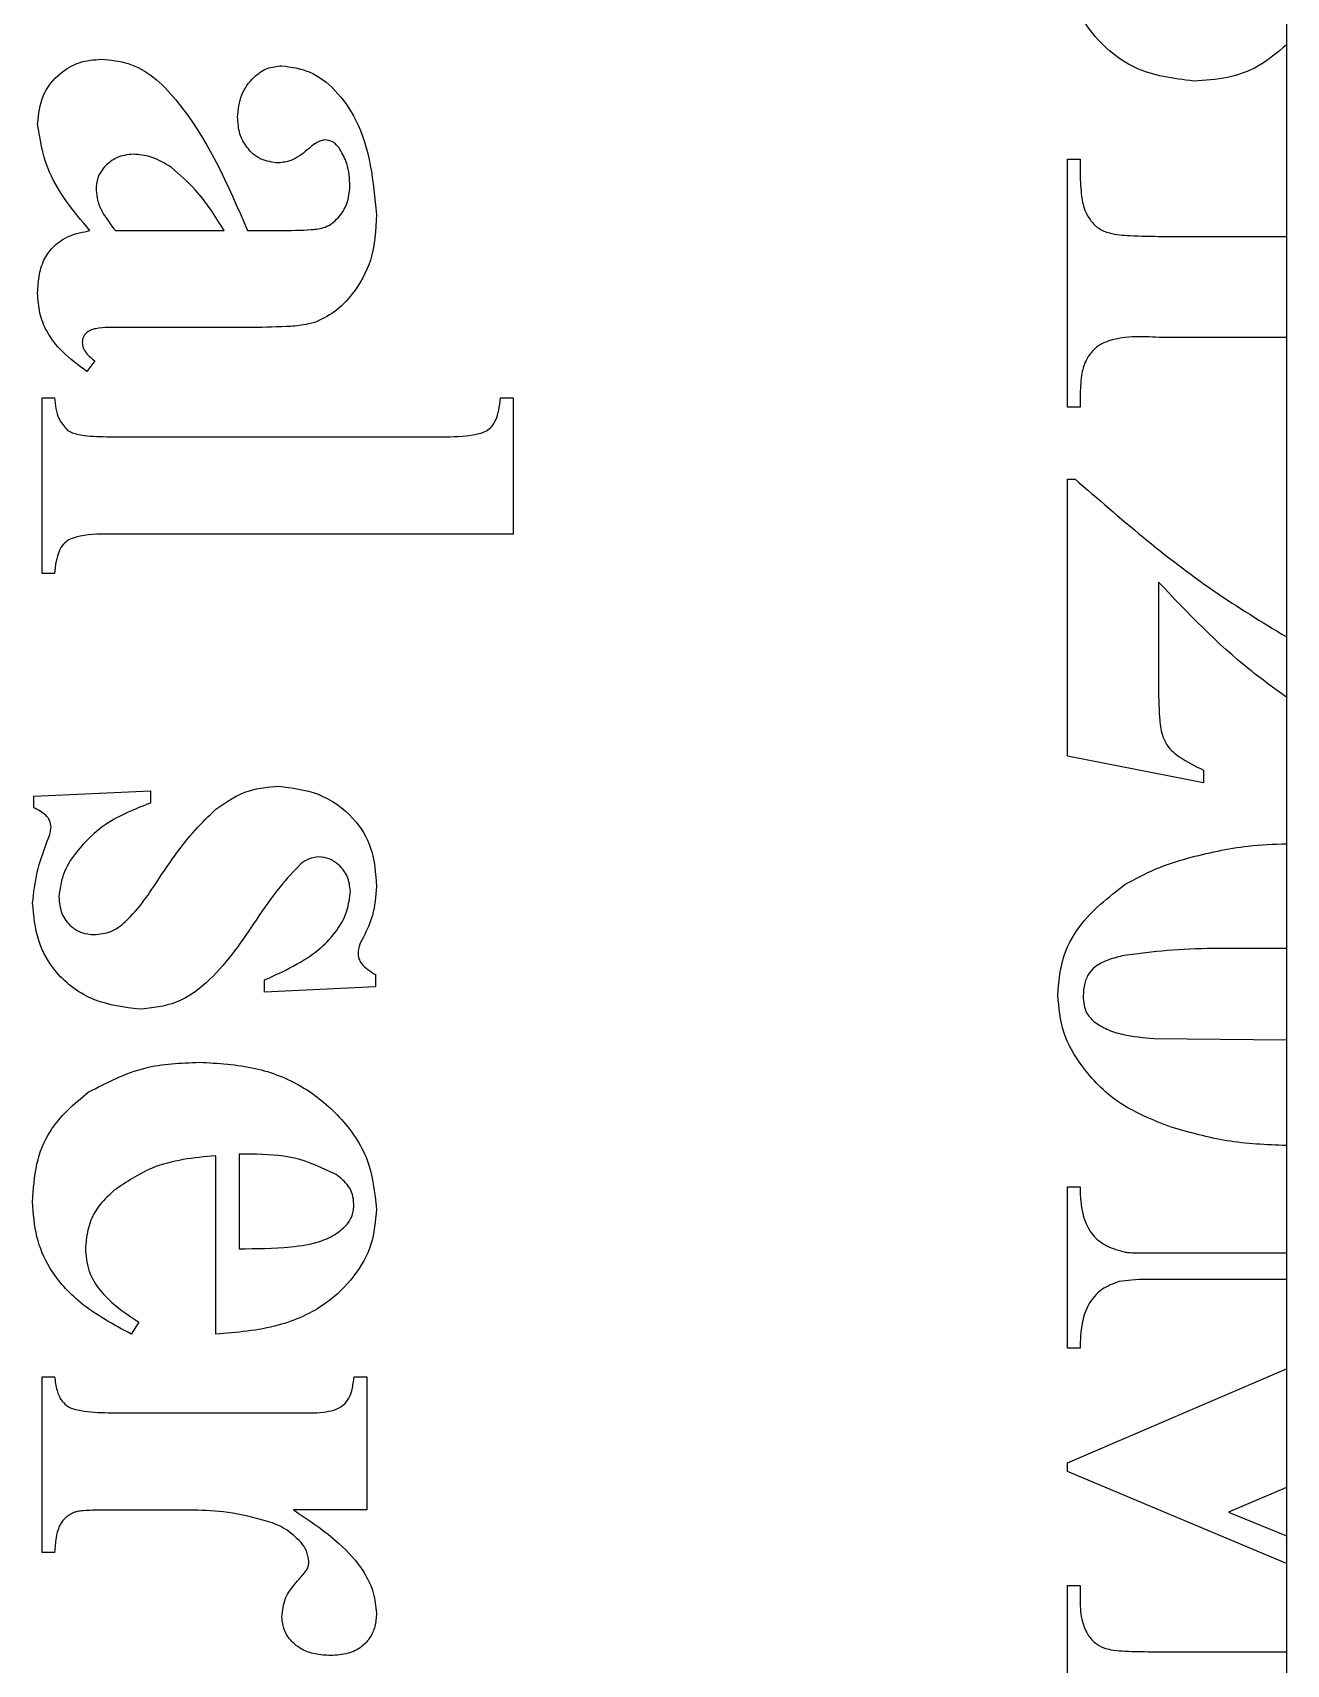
# Model space of a CAD drawing. Header units: inches. Extents: x 0.1 to 23.3, y 0.1 to 16.5.
# Drawn here: x 12.8539 to 12.9339, y 12.7459 to 12.85 of the extents above; entities that cross this region are included whole.
import ezdxf

# ---------------------------------------------------------------- set-up
doc = ezdxf.new("R2010")
doc.units = ezdxf.units.IN
doc.header["$MEASUREMENT"] = 0

msp = doc.modelspace()

# ---------------------------------------------------------------- linework, layer by layer
at = {"color": 7, "linetype": 'Continuous', "lineweight": 25}
for p, q in [((12.9338734016762, 13.8214341539636), (12.9338734016762, 11.95381604372738)), ((12.91991027359373, 12.84191777671271), (12.92071962786622, 12.84191777671271)), ((12.91991027359373, 12.82609857956854), (12.91991027359373, 12.84191777671271)), ((12.92071962786622, 12.84191777671271), (12.92071962786622, 12.84113294832727)), ((12.85920020009205, 12.8373559617223), (12.86614102612585, 12.8373559617223)), ((12.86763710523561, 12.8373559617223), (12.86969727974741, 12.8373559617223)), ((12.92599269358095, 12.83698807341662), (12.93387340167621, 12.83698807341662)), ((12.86761257934856, 12.8311754381869), (12.85959261428478, 12.8311754381869)), ((12.93387340167621, 12.83053776512373), (12.92599269358095, 12.83053776512373)), ((12.85790032807865, 12.82904168601397), (12.85738528445071, 12.82837948706375)), ((12.85454028155346, 12.82668720085763), (12.85532510993891, 12.82668720085763)), ((12.85454028155346, 12.81547887047796), (12.85454028155346, 12.82668720085763)), ((12.88375061302433, 12.82668720085763), (12.88455996729682, 12.82668720085763)), ((12.88455996729682, 12.82668720085763), (12.88455996729682, 12.81800503684362)), ((12.92071962786622, 12.82609857956854), (12.91991027359373, 12.82609857956854)), ((12.92071962786622, 12.82678530440581), (12.92071962786622, 12.82609857956854)), ((12.85883231178637, 12.82421008626606), (12.88026793706391, 12.82421008626606)), ((12.91991027359373, 12.82151223869108), (12.92040079133464, 12.82151223869108)), ((12.91991027359373, 12.80382907413147), (12.91991027359373, 12.82151223869108)), ((12.88455996729682, 12.81800503684362), (12.85883231178637, 12.81800503684362)), ((12.85532510993891, 12.81547887047796), (12.85454028155346, 12.81547887047796)), ((12.92572290882345, 12.81493930096296), (12.92572290882345, 12.80846446678302)), ((12.92859243760774, 12.80213678792535), (12.91991027359373, 12.80382907413147)), ((12.92859243760774, 12.80294614219784), (12.92859243760774, 12.80213678792535)), ((12.85400071203846, 12.80127838187877), (12.86143205581317, 12.8016217442974)), ((12.85400071203846, 12.80054260526741), (12.85400071203846, 12.80127838187877)), ((12.86143205581317, 12.8016217442974), (12.86143205581317, 12.80083691591195)), ((12.93387340167621, 12.79155461385471), (12.93209963945521, 12.79156613060886)), ((12.8687162442656, 12.7887701794857), (12.8687162442656, 12.78955500787115)), ((12.87577969973463, 12.78989837028978), (12.87577969973463, 12.78911354190433)), ((12.87577969973463, 12.78911354190433), (12.8687162442656, 12.7887701794857)), ((12.92545312406595, 12.78582707304027), (12.93387340167621, 12.7857402660546)), ((12.86560145661086, 12.76696666590249), (12.86560145661086, 12.77834667749148)), ((12.86788236410606, 12.77844478103966), (12.86709753572062, 12.77844478103966)), ((12.86709753572062, 12.77844478103966), (12.86709753572062, 12.77241141282653)), ((12.91991027359373, 12.77636008064081), (12.92071962786622, 12.77636008064081)), ((12.91991027359373, 12.76605920808182), (12.91991027359373, 12.77636008064081)), ((12.92071962786622, 12.77636008064081), (12.92071962786622, 12.77604124410922)), ((12.92587006414572, 12.77214162806903), (12.93387340167621, 12.77214162806903)), ((12.93387340167621, 12.77044934186291), (12.92594364180686, 12.77044934186291)), ((12.86069627920181, 12.76772696840089), (12.86020576146091, 12.76696666590249)), ((12.92071962786622, 12.76605920808182), (12.91991027359373, 12.76605920808182)), ((12.91991027359373, 12.75875049374234), (12.93387340167621, 12.76476169599445)), ((12.85454028155346, 12.76424429244047), (12.85532510993891, 12.76424429244047)), ((12.85454028155346, 12.7530359620608), (12.85454028155346, 12.76424429244047)), ((12.87443077594714, 12.76424429244047), (12.87524013021963, 12.76424429244047)), ((12.87524013021963, 12.76424429244047), (12.87524013021963, 12.75575833552282)), ((12.85942093307546, 12.76193885905822), (12.87084999643854, 12.76193885905822)), ((12.91991027359373, 12.75821092422734), (12.91991027359373, 12.75875049374234)), ((12.93387340167621, 12.75234290713892), (12.91991027359373, 12.75821092422734)), ((12.93387340167621, 12.7571866495238), (12.93018662026568, 12.75561118020055)), ((12.86417895516223, 12.75573380963577), (12.85817011283615, 12.75573380963577)), ((12.87524013021963, 12.75575833552282), (12.870555685794, 12.75575833552282)), ((12.93018662026568, 12.75561118020055), (12.93387340167621, 12.7540906691095)), ((12.85532510993891, 12.7530359620608), (12.85454028155346, 12.7530359620608)), ((12.91991027359373, 12.75092673577491), (12.92071962786622, 12.75092673577491)), ((12.91991027359373, 12.73527921984005), (12.91991027359373, 12.75092673577491)), ((12.92071962786622, 12.75092673577491), (12.92071962786622, 12.7499457002931)), ((12.92503618398619, 12.74670828320313), (12.93387340167621, 12.74670828320313))]:
    msp.add_line(p, q, dxfattribs=at)
for points, knots in [([(12.92795476454457, 12.8468965317829), (12.92666809589126, 12.84706107213964), (12.92405145153951, 12.84739569099741), (12.92116468751965, 12.85002657852388), (12.91951361031317, 12.85340523546605), (12.91937232151253, 12.85580017031839), (12.9192971264176, 12.85707477490667)], [0, 0, 0, 0, 0.2562326152095166, 0.5210895777971736, 0.7451198219800033, 1, 1, 1, 1]), ([(12.93387340167621, 12.84920407987756), (12.93329685063413, 12.84870998847485), (12.93219371990725, 12.84776463000971), (12.93009981300364, 12.84702715952472), (12.92868299570669, 12.84694087912239), (12.92795476454457, 12.8468965317829)], [0, 0, 0, 0, 0.3473140480749681, 0.6645253764971388, 1, 1, 1, 1]), ([(12.85424597090892, 12.84417415832088), (12.85431091130585, 12.84479237236643), (12.85443919668662, 12.84601361258019), (12.85553567106563, 12.84736936378924), (12.85688470433582, 12.84817682991914), (12.85783302830285, 12.84825472964065), (12.85831726815842, 12.84829450734447)], [0, 0, 0, 0, 0.2844688048644656, 0.5619489666363868, 0.7763192996225183, 1, 1, 1, 1]), ([(12.85831726815842, 12.84829450734447), (12.85889733894011, 12.84823941312213), (12.86007610831749, 12.84812745543659), (12.86173505339329, 12.84717380491705), (12.8648007521519, 12.8438979790386), (12.86635763098272, 12.8403070550704), (12.86763710523561, 12.8373559617223)], [0, 0, 0, 0, 0.1146479069373183, 0.2329775023076289, 0.3696455255462371, 1, 1, 1, 1]), ([(12.86699943217243, 12.84459109840065), (12.86704525999742, 12.84508000971825), (12.86713473480889, 12.84603456621274), (12.86791446267413, 12.84710170245944), (12.86884161003768, 12.84777010665862), (12.86949808898189, 12.84784221714302), (12.86981990918264, 12.8478775672647)], [0, 0, 0, 0, 0.3031211927812949, 0.5918175603014804, 0.7999001249857016, 1, 1, 1, 1]), ([(12.86981990918264, 12.8478775672647), (12.87041749499218, 12.84779210691831), (12.87169265291708, 12.84760974743749), (12.87334377974748, 12.84630000895608), (12.87536976561354, 12.84338622652758), (12.87564917017968, 12.84049679861671), (12.87585327739576, 12.8383860489782)], [0, 0, 0, 0, 0.1452404510781845, 0.3099212016914827, 0.4958920523378909, 1, 1, 1, 1]), ([(12.86959917619923, 12.84167251784226), (12.86921545389644, 12.84172144307188), (12.86843438659631, 12.84182103044726), (12.86757711446802, 12.84259067804126), (12.86706918257631, 12.84355386681156), (12.86702338600876, 12.84423489005866), (12.86699943217243, 12.84459109840065)], [0, 0, 0, 0, 0.2620524277799827, 0.5334080942717457, 0.7559496980041533, 1, 1, 1, 1]), ([(12.85758149154707, 12.8373559617223), (12.85651713966345, 12.83862055580346), (12.85481813442367, 12.84063920396216), (12.85440157443016, 12.84321280491146), (12.85424597090892, 12.84417415832088)], [0, 0, 0, 0, 0.6264559159097367, 1, 1, 1, 1]), ([(12.87143861772762, 12.8425063980018), (12.87110660327763, 12.84223943542508), (12.87055930223696, 12.84179936754229), (12.86987022998084, 12.84170832886033), (12.86959917619923, 12.84167251784226)], [0, 0, 0, 0, 0.6066395371438157, 1, 1, 1, 1]), ([(12.87259133441875, 12.84314407106498), (12.87249716321659, 12.84313240362933), (12.87228742074247, 12.84310641737488), (12.87188546251523, 12.84289259175525), (12.87161826821041, 12.84266166420649), (12.87143861772762, 12.8425063980018)], [0, 0, 0, 0, 0.2107168858571731, 0.4693184324673841, 1, 1, 1, 1]), ([(12.87352331812647, 12.84255544977589), (12.87345076099148, 12.84265342861867), (12.87331509888591, 12.84283662240267), (12.87300841888579, 12.84308200847962), (12.87274634030951, 12.84312100603358), (12.87259133441875, 12.84314407106498)], [0, 0, 0, 0, 0.3196106481901126, 0.5975849722803991, 1, 1, 1, 1]), ([(12.87416099118964, 12.8401764387325), (12.87413697746328, 12.84067555627127), (12.87409635418221, 12.8415198980346), (12.87368961905471, 12.84225492206198), (12.87352331812647, 12.84255544977589)], [0, 0, 0, 0, 0.5911321226089803, 1, 1, 1, 1]), ([(12.85856252702888, 12.84150083663294), (12.85837374814994, 12.84125514171549), (12.85801647916373, 12.84079015763164), (12.85798754925229, 12.84020645661586), (12.85797390573979, 12.83993117986205)], [0, 0, 0, 0, 0.5283942525948044, 1, 1, 1, 1]), ([(12.86035291678318, 12.8422366132443), (12.8599854095311, 12.84219470339236), (12.85931542542025, 12.84211829963508), (12.85879671055656, 12.84169289397522), (12.85856252702888, 12.84150083663295)], [0, 0, 0, 0, 0.5485312951785759, 0.9999999999999999, 0.9999999999999999, 0.9999999999999999, 0.9999999999999999]), ([(12.86278097960066, 12.84137820719772), (12.86234422084954, 12.84165363011979), (12.86159515462333, 12.84212599617615), (12.86071844323522, 12.84220406435298), (12.86035291678318, 12.8422366132443)], [0, 0, 0, 0, 0.583070943308183, 1, 1, 1, 1]), ([(12.86614102612585, 12.8373559617223), (12.86558109288614, 12.83826242465118), (12.86465076400278, 12.83976851249276), (12.86331342131504, 12.84091982889091), (12.86278097960066, 12.84137820719772)], [0, 0, 0, 0, 0.6018659097110874, 1, 1, 1, 1]), ([(12.92071962786622, 12.84113294832727), (12.92073097000583, 12.84065574103308), (12.92075072672793, 12.83982449999541), (12.92095139479854, 12.83873657085), (12.92136571010892, 12.83798560807467), (12.92190162452283, 12.83745826051906), (12.92276461657206, 12.83710351805743), (12.92415776998886, 12.83701920583463), (12.9252931405866, 12.83699994245375), (12.92599269358095, 12.83698807341662)], [0, 0, 0, 0, 0.1764028162766984, 0.30727371906752, 0.4035354706509932, 0.488763318292623, 0.5797647224987439, 0.741074106297596, 1, 1, 1, 1]), ([(12.85797390573979, 12.83993117986205), (12.85799539819364, 12.83971309599533), (12.85804191024666, 12.8392411383287), (12.85844115236678, 12.8383445092827), (12.85889810148565, 12.83774940054099), (12.85920020009205, 12.8373559617223)], [0, 0, 0, 0, 0.2254699747722844, 0.4879420233528616, 1, 1, 1, 1]), ([(12.86969727974741, 12.8373559617223), (12.87035843769847, 12.83736746399877), (12.87131701748573, 12.83738414057312), (12.87264233764144, 12.83751166199032), (12.87346218996176, 12.83814790722007), (12.87404892521576, 12.83907194727488), (12.87412321285603, 12.83980410585288), (12.87416099118964, 12.8401764387325)], [0, 0, 0, 0, 0.3277682648050245, 0.4752147849724055, 0.6419727766824328, 0.8179283681878978, 1, 1, 1, 1]), ([(12.87585327739576, 12.8383860489782), (12.87580364848248, 12.8373926816744), (12.87571273783784, 12.83557302341527), (12.87453005283904, 12.83348393529303), (12.87325582905032, 12.83213114019502), (12.87233195180059, 12.83169569240991), (12.87190460958148, 12.83149427471849)], [0, 0, 0, 0, 0.3490261958174929, 0.6393490075988524, 0.8331797915150387, 1, 1, 1, 1]), ([(12.85424597090892, 12.83335824213393), (12.85426428332281, 12.83376965840032), (12.85429839687136, 12.83453607122078), (12.85465000100515, 12.83558583102911), (12.85529313090403, 12.83646272859843), (12.85630374955787, 12.83711164495633), (12.8571362581365, 12.83727082873936), (12.85758149154707, 12.8373559617223)], [0, 0, 0, 0, 0.2125301349012103, 0.3959148760731129, 0.5640498993650073, 0.7668497897539562, 1, 1, 1, 1]), ([(12.85738528445071, 12.82837948706375), (12.85684255791115, 12.82877484131499), (12.85585194052033, 12.82949646586854), (12.85483587756214, 12.83079983611897), (12.85432330538429, 12.83210424328067), (12.85427207176038, 12.83293500996426), (12.85424597090892, 12.83335824213393)], [0, 0, 0, 0, 0.3264773917872246, 0.595906333002437, 0.7941354139389188, 1, 1, 1, 1]), ([(12.85959261428478, 12.8311754381869), (12.85903874692458, 12.83119292537521), (12.85839273433884, 12.83121332185376), (12.85769631283607, 12.83103828989941), (12.85747895784505, 12.83093358783375), (12.85730462989907, 12.83079872897101), (12.8571809780855, 12.83062439244774), (12.85710371365046, 12.83042853602672), (12.85709527950314, 12.8302897698109), (12.85709097380616, 12.83021892859214)], [0, 0, 0, 0, 0.5511096350485652, 0.6427960662536437, 0.7170142709912659, 0.7918488607880877, 0.8612394909943032, 0.9291616946145798, 1, 1, 1, 1]), ([(12.87190460958148, 12.83149427471849), (12.87166806765665, 12.83143771963468), (12.87107511088441, 12.83129594891065), (12.86963534742615, 12.83120025784929), (12.86844112245415, 12.83118560453291), (12.86761257934856, 12.8311754381869)], [0, 0, 0, 0, 0.1688978177585998, 0.4233883905633592, 0.9999999999999999, 0.9999999999999999, 0.9999999999999999, 0.9999999999999999]), ([(12.85709097380616, 12.83021892859214), (12.85710465027336, 12.83010671287126), (12.85713383525859, 12.82986724941121), (12.85740435755842, 12.8294397259873), (12.85770203017584, 12.82920082952901), (12.85790032807865, 12.82904168601397)], [0, 0, 0, 0, 0.2274424310963004, 0.4853522401829973, 1, 1, 1, 1]), ([(12.92599269358095, 12.83053776512373), (12.92482330489611, 12.83060306334393), (12.92345335482559, 12.83067956083575), (12.92199681639896, 12.83011685155669), (12.92148739463277, 12.82968937649551), (12.92101704415002, 12.82903342818511), (12.92075493876941, 12.82800725343858), (12.92073245024793, 12.82722902845451), (12.92071962786622, 12.82678530440581)], [0, 0, 0, 0, 0.4443187380201622, 0.5205236670852036, 0.5974172533869426, 0.6985333079521938, 0.8281113766786582, 1, 1, 1, 1]), ([(12.85532510993891, 12.82668720085763), (12.85536575480579, 12.8262254478505), (12.85543346645585, 12.8254561979936), (12.85593427358143, 12.82488134261446), (12.8561344642114, 12.82465155223287)], [0, 0, 0, 0, 0.600264014340178, 1, 1, 1, 1]), ([(12.88026793706391, 12.82421008626606), (12.88098148175303, 12.82421933038925), (12.88187122339517, 12.82423085718143), (12.88285207796543, 12.82454883462399), (12.88323787851687, 12.82485859400328), (12.88349933847587, 12.82532252112702), (12.88368110954119, 12.82595101186973), (12.88372592557799, 12.82642570855088), (12.88375061302433, 12.82668720085763)], [0, 0, 0, 0, 0.4245793249221011, 0.5294215086088924, 0.6100984491765633, 0.7147561464863854, 0.8428700342727987, 1, 1, 1, 1]), ([(12.8561344642114, 12.82465155223287), (12.8562134582787, 12.8245976888245), (12.85639811416018, 12.82447177816445), (12.85677509224172, 12.82436858594359), (12.85758924525916, 12.824224028954), (12.85829279032497, 12.82421613773572), (12.85883231178637, 12.82421008626606)], [0, 0, 0, 0, 0.1029968584321747, 0.2407646084653414, 0.4177717847990182, 1, 1, 1, 1]), ([(12.92040079133464, 12.82151223869108), (12.92326462694948, 12.81901964848202), (12.92751177939292, 12.81532306389385), (12.93231045217121, 12.81239530825314), (12.93387340167621, 12.81144172495192)], [0, 0, 0, 0, 0.6742954610147631, 1, 1, 1, 1]), ([(12.85883231178637, 12.81800503684362), (12.8581114383926, 12.81799573294546), (12.85721284915531, 12.81798413537116), (12.85622327286162, 12.81765793922913), (12.85583703492372, 12.81733968330107), (12.85557630444185, 12.81686692269886), (12.85539460466163, 12.81622749442621), (12.85534979472708, 12.81574478453382), (12.85532510993891, 12.81547887047796)], [0, 0, 0, 0, 0.4236407550757883, 0.5280802791107382, 0.6085853322317063, 0.7135041994574999, 0.8421758876023997, 1, 1, 1, 1]), ([(12.93387340167621, 12.8076033210814), (12.93308676637691, 12.80816963384989), (12.93011225020118, 12.81031104104572), (12.9275831601686, 12.81297779330251), (12.92572290882345, 12.81493930096296)], [0, 0, 0, 0, 0.2644582354985438, 1, 1, 1, 1]), ([(12.92572290882345, 12.80846446678302), (12.92572752256569, 12.8077435000064), (12.925734579595, 12.80664073279141), (12.92588100950548, 12.80527316980397), (12.92630859269569, 12.80437744181772), (12.92722940378479, 12.80360098457052), (12.9280594111222, 12.80320222412524), (12.92859243760774, 12.80294614219784)], [0, 0, 0, 0, 0.3162398780931294, 0.4837101804785431, 0.597064354048313, 0.7412367799920365, 1, 1, 1, 1]), ([(12.86560145661086, 12.80044450171923), (12.86629125349051, 12.80091693782847), (12.86750708750643, 12.80174965236937), (12.86896737496445, 12.80186580212466), (12.86959917619923, 12.80191605494194)], [0, 0, 0, 0, 0.5673446133426021, 1, 1, 1, 1]), ([(12.86959917619923, 12.80191605494194), (12.8704620892193, 12.80181088588349), (12.87223210395937, 12.80159516219022), (12.87436398825199, 12.80009994548842), (12.87569188070614, 12.79793167523409), (12.87579731550774, 12.79635281430672), (12.87585327739576, 12.79551479842314)], [0, 0, 0, 0, 0.2586021977974378, 0.5304470917329526, 0.750774252193728, 1, 1, 1, 1]), ([(12.8551043769555, 12.79931631091515), (12.85508671819045, 12.79945143582843), (12.85504977479778, 12.7997341267593), (12.85467021180381, 12.80020434240003), (12.85426958262359, 12.80040675916292), (12.85400071203846, 12.80054260526741)], [0, 0, 0, 0, 0.2314501597547966, 0.4842101987294472, 1, 1, 1, 1]), ([(12.86143205581317, 12.80083691591195), (12.8604554810589, 12.80045646244715), (12.85866070250792, 12.79975725358955), (12.85685328697602, 12.79801038545407), (12.855799058105, 12.79636875294871), (12.85565889978395, 12.79532791254011), (12.8555948946964, 12.79485259947292)], [0, 0, 0, 0, 0.3521372480263125, 0.6471684599667332, 0.8388749705448271, 1, 1, 1, 1]), ([(12.86202067710225, 12.79607889382518), (12.86273404080198, 12.79712877528737), (12.86379834181441, 12.7986951430512), (12.86515433738724, 12.80001071242805), (12.86560145661086, 12.80044450171923)], [0, 0, 0, 0, 0.6702649827375565, 1, 1, 1, 1]), ([(12.85485911808505, 12.79840885309448), (12.85493597399072, 12.7986098621622), (12.85504877562493, 12.79890488375009), (12.85509094054696, 12.79921688697301), (12.8551043769555, 12.79931631091515)], [0, 0, 0, 0, 0.6813368105150239, 1, 1, 1, 1]), ([(12.85392713437733, 12.79446018528019), (12.85399882716201, 12.7951206977586), (12.85414584568839, 12.79647519349578), (12.8546174758211, 12.79775376832558), (12.85485911808505, 12.79840885309448)], [0, 0, 0, 0, 0.4876445604658903, 1, 1, 1, 1]), ([(12.92756235035184, 12.79732971406449), (12.92884846814898, 12.79764232621114), (12.9309264729344, 12.79814741955344), (12.93306025793768, 12.79821783820395), (12.93387340167621, 12.79824467337462)], [0, 0, 0, 0, 0.6189195550258187, 1, 1, 1, 1]), ([(12.87102167764785, 12.79696182575881), (12.87057183166264, 12.79648688307112), (12.86951925687377, 12.79537558561456), (12.86777135180806, 12.79277909748026), (12.86591496616013, 12.79000790340126), (12.86323237256857, 12.78794541262038), (12.86155027171924, 12.78777336900217), (12.8607453309759, 12.78769104045571)], [0, 0, 0, 0, 0.13654322924052, 0.3194914824448787, 0.6525869318356736, 0.833751386876376, 1, 1, 1, 1]), ([(12.87217439433898, 12.79740329172562), (12.87194997323022, 12.79737543307939), (12.87152824199734, 12.79732308122495), (12.87118313741713, 12.7970769705065), (12.87102167764785, 12.79696182575881)], [0, 0, 0, 0, 0.5321424909222949, 1, 1, 1, 1]), ([(12.87418551707669, 12.79522048777859), (12.8741502465183, 12.79554190735517), (12.8740798274205, 12.79618363455296), (12.87351230876669, 12.79688380317881), (12.87285916075508, 12.79733022415059), (12.87239945323633, 12.79737927695579), (12.87217439433898, 12.79740329172562)], [0, 0, 0, 0, 0.291318480728948, 0.5816291412540349, 0.795178281164331, 1, 1, 1, 1]), ([(12.92356463076347, 12.79563742785836), (12.92421831203313, 12.79599511149354), (12.92549436448405, 12.7966933463987), (12.92688439060379, 12.79712108997808), (12.92756235035184, 12.79732971406449)], [0, 0, 0, 0, 0.512268339110821, 1, 1, 1, 1]), ([(12.85782675041752, 12.79244906254248), (12.85820346068413, 12.79248501308395), (12.85896245098454, 12.79255744570573), (12.86052597116402, 12.79378746202424), (12.86137632987118, 12.79509108900126), (12.86202067710225, 12.79607889382518)], [0, 0, 0, 0, 0.1927244771187696, 0.3882984398176077, 1, 1, 1, 1]), ([(12.8555948946964, 12.79485259947292), (12.85562918254033, 12.79448700057141), (12.85569578628358, 12.79377682890186), (12.85630618006128, 12.79298755794847), (12.85704685955261, 12.79251965320196), (12.8575654123722, 12.79247271716622), (12.85782675041752, 12.79244906254248)], [0, 0, 0, 0, 0.2969538678570671, 0.5768294796438379, 0.7867323203147061, 1, 1, 1, 1]), ([(12.8687162442656, 12.78955500787115), (12.86941930533047, 12.78987578494016), (12.87068253682611, 12.79045214411704), (12.87226698939448, 12.79148369014497), (12.87332856821082, 12.79265937867747), (12.87403638973347, 12.79388859586218), (12.87413775352853, 12.79479390012322), (12.87418551707669, 12.79522048777859)], [0, 0, 0, 0, 0.2785745482710344, 0.5005314059312442, 0.6746279173806423, 0.8466816960639806, 1, 1, 1, 1]), ([(12.87585327739576, 12.79551479842314), (12.87580656417375, 12.79489145668125), (12.87572176949261, 12.79375995553516), (12.87523707464956, 12.79273685693807), (12.87501939723623, 12.79227738133317)], [0, 0, 0, 0, 0.5508980207754439, 1, 1, 1, 1]), ([(12.9192971264176, 12.78859849827638), (12.91936033667837, 12.78938063366845), (12.91948549395288, 12.79092927360093), (12.92085379671526, 12.79353475702196), (12.92251416040211, 12.7948226257148), (12.92356463076347, 12.79563742785836)], [0, 0, 0, 0, 0.2726298182580517, 0.5398111728749483, 1, 1, 1, 1]), ([(12.8607453309759, 12.78769104045571), (12.8597654216992, 12.78781437836779), (12.85778461955654, 12.78806369532634), (12.85544831720208, 12.78975469184891), (12.85413927045833, 12.79206284658896), (12.85399853313568, 12.79365331166826), (12.85392713437733, 12.79446018528019)], [0, 0, 0, 0, 0.2746195764251615, 0.5551198037766424, 0.7743036955194146, 1, 1, 1, 1]), ([(12.87501939723623, 12.79227738133317), (12.87491007248199, 12.792086141327), (12.87473827398846, 12.7917856170295), (12.87469263223372, 12.79144480608524), (12.87467603481759, 12.7913208717384)], [0, 0, 0, 0, 0.6363545569036154, 1, 1, 1, 1]), ([(12.93209963945521, 12.79156613060886), (12.93015356424068, 12.7915770445384), (12.92728941868085, 12.7915931071667), (12.92445018878105, 12.7912383713159), (12.92354010487643, 12.79112466464204)], [0, 0, 0, 0, 0.6794610028990786, 1, 1, 1, 1]), ([(12.87467603481759, 12.7913208717384), (12.87468157872403, 12.79118101099694), (12.87469174858945, 12.79092444733826), (12.875029831823, 12.79037023013382), (12.87545420568306, 12.79010318979202), (12.87577969973463, 12.78989837028978)], [0, 0, 0, 0, 0.2182840798644476, 0.4004251770272922, 1, 1, 1, 1]), ([(12.92354010487643, 12.79112466464204), (12.92319464924285, 12.79103861817656), (12.92258280355697, 12.79088621898669), (12.92180560427767, 12.79053233964146), (12.92126977643665, 12.79001529970783), (12.92096285963446, 12.78932656589649), (12.92093216763539, 12.78880334914143), (12.92091583496259, 12.78852492061525)], [0, 0, 0, 0, 0.2610463514548896, 0.4623461551227149, 0.6178223336944899, 0.7966250825530673, 1, 1, 1, 1]), ([(12.92653226309594, 12.78016159313283), (12.92534691275534, 12.78062667537916), (12.92314236655755, 12.78149164775289), (12.92090516672644, 12.7837965239729), (12.91951778955849, 12.786168321198), (12.91937055029844, 12.78778987644896), (12.9192971264176, 12.78859849827638)], [0, 0, 0, 0, 0.318619853817128, 0.592577707379303, 0.7968305066416351, 1, 1, 1, 1]), ([(12.92091583496259, 12.78852492061525), (12.92092558731312, 12.788332897686), (12.92094402406326, 12.78796987968783), (12.92113622297022, 12.78736693588571), (12.92144354801003, 12.78706312510712), (12.9216270856869, 12.78688168618322)], [0, 0, 0, 0, 0.3114475389418049, 0.588789383445854, 1, 1, 1, 1]), ([(12.9216270856869, 12.78688168618322), (12.92188618040846, 12.78671723799011), (12.92244549856327, 12.78636223708783), (12.92374277138602, 12.78597164899052), (12.92477473727133, 12.78588441701185), (12.92545312406595, 12.78582707304027)], [0, 0, 0, 0, 0.2282098736381605, 0.4926457963431669, 1, 1, 1, 1]), ([(12.85745886211184, 12.78239344885394), (12.85864533467993, 12.78300713301096), (12.86087422842164, 12.78415999302117), (12.8633765459619, 12.78425979303094), (12.86454684346791, 12.78430646804347)], [0, 0, 0, 0, 0.5323145495415191, 1, 1, 1, 1]), ([(12.86454684346791, 12.78430646804347), (12.86574757037484, 12.7842428546754), (12.868019803886, 12.78412247390784), (12.87114937492656, 12.78290571220456), (12.87362591682339, 12.78086756581087), (12.87550930729127, 12.77817527413659), (12.87573985827184, 12.77600516186677), (12.87585327739576, 12.77493757919219)], [0, 0, 0, 0, 0.2201223937644885, 0.416555568780896, 0.6043866677358617, 0.8053787607051285, 1, 1, 1, 1]), ([(12.85392713437733, 12.77540357104605), (12.85397540710315, 12.77621496128744), (12.85406774127002, 12.77776695655317), (12.85507516938536, 12.78037363861023), (12.85655454064611, 12.78162717653209), (12.85745886211184, 12.78239344885394)], [0, 0, 0, 0, 0.2986710689041026, 0.57128624588589, 1, 1, 1, 1]), ([(12.93387340167621, 12.77899556462933), (12.9326001824897, 12.77904794114818), (12.93010719609583, 12.77915049532757), (12.92770675149731, 12.77982941274093), (12.92653226309594, 12.78016159313283)], [0, 0, 0, 0, 0.5107204714972248, 1, 1, 1, 1]), ([(12.86560145661086, 12.77834667749148), (12.86420344654273, 12.77821190872707), (12.86185306142863, 12.7779853306037), (12.85991281105496, 12.77667165034005), (12.85912662243092, 12.77613934765741)], [0, 0, 0, 0, 0.5948004264257235, 1, 1, 1, 1]), ([(12.87327805925601, 12.77714490902626), (12.8724076275745, 12.7775611409505), (12.87070023629247, 12.77837759877692), (12.86880929804258, 12.77842268155638), (12.86788236410606, 12.77844478103966)], [0, 0, 0, 0, 0.5098021119586506, 0.9999999999999999, 0.9999999999999999, 0.9999999999999999, 0.9999999999999999]), ([(12.8744062500601, 12.77525641572378), (12.87438985530129, 12.77546346153724), (12.87435735196865, 12.77587393899707), (12.87400872448382, 12.77657896316471), (12.87356210824115, 12.77692489534353), (12.87327805925601, 12.77714490902626)], [0, 0, 0, 0, 0.2703203493662243, 0.5359220188765867, 1, 1, 1, 1]), ([(12.85912662243092, 12.77613934765741), (12.85881675883032, 12.77585282791616), (12.85822099600955, 12.77530194743548), (12.85746325027157, 12.77406969189823), (12.85735377598482, 12.77306912597599), (12.85728718090252, 12.77246046460062)], [0, 0, 0, 0, 0.2980062789656972, 0.5729652047453153, 0.9999999999999999, 0.9999999999999999, 0.9999999999999999, 0.9999999999999999]), ([(12.92071962786622, 12.77604124410922), (12.92075413883995, 12.77550590971726), (12.92081940090395, 12.77449356426384), (12.92145324314072, 12.77324300123484), (12.9224646668139, 12.77250224225449), (12.92318920713644, 12.77230149385938), (12.92358915665052, 12.77219067984312)], [0, 0, 0, 0, 0.303833803568962, 0.5745656812859308, 0.7651583441940891, 1, 1, 1, 1]), ([(12.86020576146091, 12.76696666590249), (12.85908785200455, 12.76756864075654), (12.8570949628848, 12.76864177698434), (12.85504950924058, 12.7708818297997), (12.85407331050616, 12.77318231873008), (12.85397658308729, 12.77465216202735), (12.85392713437733, 12.77540357104605)], [0, 0, 0, 0, 0.3398399189595956, 0.6058301708605666, 0.7984936455027696, 1, 1, 1, 1]), ([(12.87585327739576, 12.77493757919219), (12.8757864222187, 12.77417467882679), (12.87565247069981, 12.77264612610714), (12.87444720023232, 12.77054971596606), (12.87249122526613, 12.76863273286055), (12.86939999658148, 12.76726866086311), (12.86694512080013, 12.76707349110824), (12.86560145661086, 12.76696666590249)], [0, 0, 0, 0, 0.1575961533676966, 0.3157607988680483, 0.4900867442511408, 0.7209014865070724, 1, 1, 1, 1]), ([(12.87401383586737, 12.77400559548447), (12.87413965027767, 12.77420670613109), (12.87437968836484, 12.7745903999767), (12.87439768584345, 12.77504167404064), (12.8744062500601, 12.77525641572378)], [0, 0, 0, 0, 0.5241435298319717, 1, 1, 1, 1]), ([(12.86709753572062, 12.77241141282653), (12.86819443693807, 12.77241942738079), (12.86994252703765, 12.77243219987365), (12.87204207773396, 12.77275132708022), (12.87328526543248, 12.77330200769276), (12.87378088649956, 12.77378063393864), (12.87401383586737, 12.77400559548447)], [0, 0, 0, 0, 0.450838491504797, 0.7184843001084522, 0.8676833801591511, 1, 1, 1, 1]), ([(12.85728718090252, 12.77246046460062), (12.85733032968791, 12.77198119831238), (12.85741723429629, 12.77101592318999), (12.85816059372354, 12.7697413095879), (12.85929704600779, 12.76866163481941), (12.8601937395881, 12.76806265719309), (12.86069627920181, 12.76772696840089)], [0, 0, 0, 0, 0.2339542769488765, 0.4711999338510816, 0.7036412585014709, 0.9999999999999999, 0.9999999999999999, 0.9999999999999999, 0.9999999999999999]), ([(12.92358915665052, 12.77219067984312), (12.9236990634258, 12.77218092396797), (12.92397717028114, 12.77215623781234), (12.92473829794606, 12.77214700414416), (12.92538856972907, 12.77214391524651), (12.92587006414572, 12.77214162806903)], [0, 0, 0, 0, 0.1450044751086489, 0.3669176761846499, 1, 1, 1, 1]), ([(12.92322126834484, 12.77032671242769), (12.92283358964651, 12.77018237568421), (12.92203880237078, 12.76988646825459), (12.92118815356132, 12.76888807571753), (12.92076956124849, 12.76755067358787), (12.92073761665939, 12.76659651725837), (12.92071962786622, 12.76605920808182)], [0, 0, 0, 0, 0.2283605642096662, 0.4681662198525739, 0.7005111619154115, 0.9999999999999999, 0.9999999999999999, 0.9999999999999999, 0.9999999999999999]), ([(12.92594364180686, 12.77044934186291), (12.92529519022401, 12.77045665698009), (12.92438447525167, 12.77046693066423), (12.92348134695839, 12.77035806348341), (12.92322126834484, 12.77032671242769)], [0, 0, 0, 0, 0.7120247306077102, 1, 1, 1, 1]), ([(12.85532510993891, 12.76424429244047), (12.8553640930569, 12.76394607272749), (12.85543383199395, 12.7634125718978), (12.85572812549437, 12.76271365708778), (12.85622343577823, 12.76226848029312), (12.85689042583793, 12.76210298663272), (12.85794602928965, 12.76195442245702), (12.85882099409692, 12.76194518970139), (12.85942093307546, 12.76193885905822)], [0, 0, 0, 0, 0.1657200615749069, 0.2964652787722106, 0.4100686353573172, 0.5181468452785772, 0.6696067235492978, 1, 1, 1, 1]), ([(12.87313090393374, 12.76211054026754), (12.87333554481672, 12.76219924191481), (12.87372180208454, 12.76236666523429), (12.87412987278952, 12.76285961855323), (12.87432657846815, 12.76350617613658), (12.87439263585623, 12.76397411485842), (12.87443077594714, 12.76424429244047)], [0, 0, 0, 0, 0.2480390327704104, 0.468170766832572, 0.6929334342798209, 1, 1, 1, 1]), ([(12.87084999643854, 12.76193885905822), (12.87138512629411, 12.76193148494556), (12.87215238439369, 12.76192091209562), (12.87290362243843, 12.76206649518443), (12.87313090393374, 12.76211054026753)], [0, 0, 0, 0, 0.6974574212483347, 1, 1, 1, 1]), ([(12.85655140429117, 12.7555866543135), (12.8563449483293, 12.75547473115684), (12.85594185144849, 12.75525620573895), (12.8555643149878, 12.75465329862802), (12.85539590940408, 12.75389859613504), (12.85535100954387, 12.75335152774614), (12.85532510993891, 12.7530359620608)], [0, 0, 0, 0, 0.2313029630803115, 0.4516096415611137, 0.6836717624200899, 1, 1, 1, 1]), ([(12.85817011283615, 12.75573380963577), (12.85779111449917, 12.75572939636979), (12.85731556442575, 12.75572385880206), (12.8567734388074, 12.75565829129361), (12.85661639032578, 12.75560762133857), (12.85655140429117, 12.7555866543135)], [0, 0, 0, 0, 0.6970660520715434, 0.8746471419510001, 1, 1, 1, 1]), ([(12.86891245136196, 12.75502255891146), (12.86806842132034, 12.75525085077776), (12.86651672717822, 12.75567055047344), (12.86491117960528, 12.75571399593941), (12.86417895516223, 12.75573380963577)], [0, 0, 0, 0, 0.5439409859962586, 1, 1, 1, 1]), ([(12.870555685794, 12.75575833552282), (12.87156001807856, 12.75508915424335), (12.87323673862269, 12.75397196422936), (12.87493585022521, 12.75210393009658), (12.87571585446236, 12.75052347889156), (12.87580922276688, 12.74959769233864), (12.87585327739576, 12.74916087190765)], [0, 0, 0, 0, 0.4102007412222473, 0.6848251525881408, 0.8512888178720209, 1, 1, 1, 1]), ([(12.8710462035349, 12.75367363512398), (12.8707204764118, 12.75399302191409), (12.8701047931994, 12.75459672074967), (12.86929420022781, 12.75488621945729), (12.86891245136196, 12.75502255891146)], [0, 0, 0, 0, 0.5290498693863359, 1, 1, 1, 1]), ([(12.8715367212758, 12.75244734077171), (12.87150599830282, 12.75268878345174), (12.87144840645295, 12.75314138062037), (12.87117415342481, 12.75350431286875), (12.8710462035349, 12.75367363512398)], [0, 0, 0, 0, 0.5334604296488282, 1, 1, 1, 1]), ([(12.87141409184058, 12.75193229714376), (12.87145344500299, 12.7520209414928), (12.87152641976038, 12.75218531963847), (12.87153347207101, 12.75236469658905), (12.8715367212758, 12.75244734077171)], [0, 0, 0, 0, 0.5392708907113946, 1, 1, 1, 1]), ([(12.86981990918264, 12.7489156130372), (12.86986072496631, 12.7493294851837), (12.86994224267764, 12.75015607497633), (12.87063892972991, 12.75101977494903), (12.87114087298657, 12.75158028930953), (12.87135669206973, 12.75185834482047), (12.87141409184058, 12.75193229714376)], [0, 0, 0, 0, 0.3495379888322414, 0.6981009380654136, 0.9197061876050702, 1, 1, 1, 1]), ([(12.92071962786622, 12.7499457002931), (12.92073321652636, 12.74949881976164), (12.92075561307994, 12.74876228034761), (12.92106424430629, 12.74809779585009), (12.92118561972008, 12.74783647400721)], [0, 0, 0, 0, 0.6067299630571344, 1, 1, 1, 1]), ([(12.87293469683738, 12.74646302433268), (12.87259618936191, 12.74647897879265), (12.87196347801297, 12.74650879960497), (12.87109568858908, 12.74681601993254), (12.87041719331895, 12.74734539042072), (12.86991059073066, 12.74805590172116), (12.86984990817329, 12.74863120598531), (12.86981990918264, 12.7489156130372)], [0, 0, 0, 0, 0.2293688004526771, 0.4287179860334104, 0.612874921552851, 0.8086210912464982, 1, 1, 1, 1]), ([(12.87585327739576, 12.74916087190765), (12.87583579980215, 12.74887483262396), (12.87580238915275, 12.74832803204976), (12.87546427512709, 12.74757940787113), (12.87488705843561, 12.74695299944892), (12.87400492874366, 12.74652365351084), (12.87330884212852, 12.74648421985243), (12.87293469683738, 12.74646302433268)], [0, 0, 0, 0, 0.1903580069250649, 0.3638936098161742, 0.5371642487143576, 0.7512266244589845, 0.9999999999999999, 0.9999999999999999, 0.9999999999999999, 0.9999999999999999]), ([(12.92118561972008, 12.74783647400721), (12.9213348421484, 12.74763519291856), (12.92161632630891, 12.74725550845085), (12.92204078928418, 12.74705007136082), (12.92224023286303, 12.74695354207358)], [0, 0, 0, 0, 0.5301272655925718, 1, 1, 1, 1]), ([(12.92224023286303, 12.74695354207358), (12.92238497331848, 12.74690997548115), (12.92275698561808, 12.74679800051062), (12.92369867106752, 12.7467281140478), (12.92448566394652, 12.74671644557468), (12.92503618398619, 12.74670828320313)], [0, 0, 0, 0, 0.1606242709249342, 0.4128369239521053, 1, 1, 1, 1])]:
    msp.add_open_spline(points, degree=3, knots=knots, dxfattribs=at)

doc.saveas('drawing.dxf')
